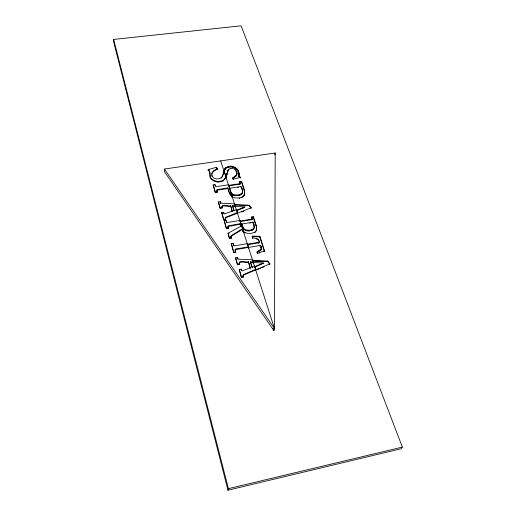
<?xml version="1.0" encoding="UTF-8"?>
<svg xmlns="http://www.w3.org/2000/svg" width="516" height="516" viewBox="0 0 516 516"><rect width="100%" height="100%" fill="white"/><g stroke="black" fill="none" stroke-linecap="round" stroke-linejoin="round"><path stroke-width="0.77" d="M244.416 194.538L243.417 196.319L244.41 194.59L244.674 192.449M273.88 329.008L273.873 330.614L164.34 171.512L164.449 169.035L275.209 152.994L274.48 328.537L273.873 330.614L273.132 328.318M238.902 173.582L238.844 176.569L240.346 177.756L239.656 177.285M232.71 194.796L231.89 194.106A6.282 4.986 9.3 0 1 230.936 193.003C233.264 197.254 243.152 196.538 242.488 190.843M232.98 178.284L236.225 175.737L236.805 173.137M240.121 183.509L240.159 183.941L239.798 181.606L241.572 181.342L244.616 190.72L244.397 194.3A7.211 5.734 9.4 0 1 243.926 195.183L243.068 196.196A7.018 5.579 9.4 0 1 240.72 197.564L237.792 198.067L235.154 197.867A6.727 5.347 9.3 0 1 232.864 197.002L231.555 196.112A9.024 7.166 9.4 0 1 230.104 194.622L228.872 192.249L227.782 187.947L217.191 189.598L216.772 190.114L217.152 192.391L215.346 192.668L213.218 184.902L215.024 184.631L215.598 186.321L216.269 186.618L228.646 184.76L232.232 195.945L232.045 197.151L231.613 195.803M256.536 229.033L256.549 228.285M244.661 193.236L244.178 190.011M261.315 248.344L260.812 249.905L257.033 252.337L257.155 251.763L261.212 249.041L261.154 246.616M238.785 176.137L238.844 175.15M240.146 183.948L240.146 183.612M261.302 249.022L261.335 248.673M256.51 229.368L256.549 228.981M236.805 174.363L236.857 173.937M242.507 192.436L242.565 191.913M228.298 169.764L226.724 174.634A22.672 17.744 6.4 0 1 225.989 177.33L223.57 180.568A7.405 5.818 7.6 0 1 221.957 181.439L218.474 182.058A7.985 6.269 7.6 0 1 216.198 181.806L213.953 181.032A6.856 5.386 7.5 0 1 212.012 179.729C207.961 177.452 211.824 172.338 208.116 170.28L208.187 169.667L216.365 167.287L217.449 168.635L217.371 169.248L213.514 171.306L211.973 173.447A6.934 5.437 7.7 0 0 211.85 173.892M240.166 183.909L239.553 184.289L239.65 183.683A0.909 0.716 9.5 0 0 240.282 183.419L240.275 183.232A2.193 1.729 9.4 0 0 240.179 182.787M244.668 193.184L244.41 194.59M216.288 167.906L216.365 167.287M215.024 184.631L215.198 186.063M215.346 192.668L213.218 184.902M238.837 175.201L238.979 174.292A9.004 7.043 8.6 0 0 238.74 171.86A12.765 9.998 8.3 0 0 238.405 170.931L236.696 168.468A6.785 5.302 8.7 0 0 234.832 167.203L231.452 166.191A6.024 4.702 8.6 0 0 229.562 166.223L225.911 167.558A4.56 3.56 8.5 0 0 225.234 168.28L225.066 168.538M232.303 211.683L230.665 205.613C229.491 206.806 220.074 202.943 222.009 208.09L220.177 208.38L218.378 202.517L218.455 201.917L220.287 201.633L220.538 202.453A1.2 0.968 8.1 0 0 220.784 202.852L221.951 203.278L234.786 203.897L235.412 205.832L235.212 207.032M223.892 171.718L224.067 170.493L226.06 176.717L225.885 177.943L225.634 177.156L225.892 177.891M220.455 203.052L220.287 201.633M243.184 231.039A9.333 7.63 11.2 0 0 245.448 232.587A6.411 5.25 11.1 0 0 247.474 233.335L251.505 233.355L254.646 232.2A5.792 4.741 11.4 0 0 255.936 230.858L256.517 229.317M220.177 208.38L218.455 201.917M226.724 174.634L226.311 176.672L226.414 176.279M234.064 211.173L234.161 210.58L236.625 209.612L237.547 212.495L225.673 217.3A1.355 1.103 8.8 0 0 225.479 217.584L225.389 217.855A1.193 0.974 8.8 0 0 225.421 218.223L225.589 219.655L223.744 219.958L221.738 212.56L223.576 212.27L224.279 213.772A0.658 0.535 8.5 0 0 224.615 213.856L232.4 211.089M223.493 212.863L223.576 212.27M228.646 184.76L228.556 185.373L239.65 183.683M223.744 219.958L221.738 212.56M240.243 223.673L240.94 226.756L240.243 223.673L228.027 225.911A0.929 0.761 9.1 0 0 227.956 226.124L228.304 228.42L226.44 228.723L224.279 220.822L226.131 220.519L226.698 222.177L227.388 222.493L240.101 220.448L243.307 230.439L243.088 231.607L242.288 229.098M229.394 188.882L229.485 188.275L240.611 186.573L240.508 187.179M226.04 221.112L226.131 220.519M232.6 178.504L232.697 177.897L236.322 175.124A4.367 3.418 8.8 0 0 236.631 174.627A5.083 3.973 8.7 0 0 236.941 173.376L236.754 171.938A9.501 7.43 8.4 0 0 236.483 171.189L235.006 169.312A2.909 2.27 8.8 0 0 234.187 168.925A6.108 4.779 8.8 0 0 230.465 168.629M233.496 179.691L233.593 179.078L232.697 177.897M226.44 228.723L224.279 220.822M232.084 210.992L230.665 205.613M254.22 227.446L254.059 228.156M231.033 236.347L231.336 238.231L229.465 238.547L228.098 233.219L241.043 226.169M232.697 206.89L232.6 205.684L235.412 205.832M234.593 205.097L234.786 203.897M229.465 238.547L228.098 233.219M239.798 181.606L239.695 182.219L241.469 181.948L241.572 181.342M240.637 177.93L240.74 177.317L239.753 176.73A9.927 7.734 9.8 0 1 239.443 176.53L239.295 176.427A1.155 0.903 9.4 0 1 238.927 175.904L238.882 175.434A14.267 11.159 10.5 0 1 238.985 174.298M236.522 210.206L236.625 209.612M235.277 249.357A1.238 1.032 10.4 0 0 235.283 250.028L235.709 252.369L233.819 252.698L231.31 243.649L233.193 243.326L233.89 245.442L234.625 245.81L247.545 243.642L248.577 246.848L248.344 247.996L248.086 247.196M241.559 187.837L241.662 187.237L242.585 190.294L242.339 192.668A3.735 2.967 9.5 0 1 241.978 193.197C239.753 195.132 236.289 195.422 233.542 194.584A3.728 2.961 9.2 0 1 232.806 194.19M237.347 213.682L237.547 212.495M242.165 189.675L242.268 189.075M233.226 244.345L233.193 243.326M244.416 190.914L244.274 189.456M233.819 252.698L231.31 243.649M240.101 220.448L239.998 221.041L251.389 219.184L251.273 219.771M236.418 210.805L244.732 207.49L244.829 206.948L232.503 206.284M248.467 261.741L250.247 268.301L248.467 261.741C248.209 263.199 237.534 259.122 239.553 263.876L239.443 264.444L237.541 264.779L235.56 258.361L235.67 257.794L237.566 257.465L237.844 258.361A1.258 1.058 10.9 0 0 238.115 258.8L239.334 259.258L252.743 259.825L253.421 261.947L253.175 263.076L252.498 260.961L267.656 261.625L267.798 261.057L252.621 260.393L252.743 259.825M241.985 223.957L242.726 227.195L241.985 223.957L252.401 222.254L252.285 222.841M243.197 231.026L243.023 230.845A5.766 4.721 11 0 1 242.101 229.555L242.21 228.969L231.045 235.799A1.238 1.026 9.6 0 0 231.033 236.347L230.949 236.38A1.238 1.026 9.6 0 0 230.936 236.934L231.336 238.231M237.463 258.032L237.566 257.465M237.541 264.779L235.67 257.794M249.112 205.813L249.222 205.22L234.69 204.497M226.647 175.195L226.485 175.982M252.072 267.727L252.195 267.165L254.749 266.082L255.762 269.242L243.449 274.628A1.419 1.206 12 0 0 243.249 274.931L243.159 275.234A1.251 1.064 12 0 0 243.197 275.634L243.365 277.118L241.443 277.466L239.256 269.449L241.178 269.113L241.933 270.758A0.69 0.587 11.6 0 0 242.281 270.848L250.37 267.74M249.222 205.22L251.234 207.774L251.118 208.367L249.118 205.768L234.599 205.046M241.062 269.675L241.178 269.113M251.395 217.565L251.511 216.978L253.337 216.681L256.452 226.24L256.439 229.73M251.873 219.461L251.905 219.326A2.258 1.838 11 0 0 251.808 218.816L251.511 216.978M247.545 243.642L247.428 244.216L258.51 242.339L258.381 242.913M253.214 217.268L253.337 216.681M241.443 277.466L239.256 269.449M256.4 230.007L256.471 229.646M253.433 223.725L253.491 222.944A1.051 0.858 11.4 0 0 252.389 222.106M253.891 225.015L253.491 222.944M252.324 236.135L252.201 236.715L259.741 236.812L264.527 251.286L259.858 236.283L252.324 236.135L252.459 238.328M256.51 227.969L256.11 225.015M253.421 261.947L250.492 261.805L250.37 262.373L263.244 262.992L263.108 263.56M274.809 154.832L275.209 152.994M259.735 236.863L259.858 236.283M236.728 174.724L236.818 174.311M259.296 241.959L259.49 242.707L259.335 242.004M254.749 266.082L254.627 266.643L263.244 262.992M259.271 246.126L259.393 245.552L260.722 245.364A4.309 3.573 12.4 0 1 260.786 245.526L261.057 246.319M257.787 253.749L257.155 251.763M255.51 270.365L255.762 269.242M226.859 174.247L226.64 175.246L227.472 171.996M226.853 174.298L227.666 171.435M226.401 176.33L226.498 175.93M242.397 192.874L242.514 192.384M267.798 261.057L269.933 263.844L269.797 264.411L267.669 261.58L252.511 260.915L253.188 263.031M256.317 230.317L256.407 229.955M223.241 173.711C222.873 178.033 218.204 180.11 214.475 178.362A4.012 3.148 7.5 0 1 213.289 177.601L212.224 176.066L211.831 174.182A6.94 5.444 7.7 0 1 212.044 172.834L213.585 170.693L217.449 168.635M227.956 490.2L228.407 488.652L113.643 39.435L241.114 25.8L402.357 447.101L401.106 448.772L227.956 490.2L113.72 42.08L113.643 39.435M227.266 172.699L228.214 170.325A3.161 2.47 8.6 0 1 228.885 169.732M222.796 175.511L223.402 173.054A49.239 38.558 12.1 0 1 224.06 170.486M226.163 177.169L225.885 177.943L226.118 177.278M236.734 174.672L236.444 175.401M224.047 171.222L224.505 170.041M224.112 171.06L224.989 169.1M251.989 218.868L252.021 218.7A2.264 1.838 11 0 0 251.924 218.229M224.189 170.854L224.337 170.461M227.653 171.486L228.298 170.261M254.065 228.104L253.975 228.356A3.876 3.167 11.3 0 1 253.653 228.91A4.573 3.741 11.2 0 1 252.846 229.678M256.104 230.897L255.813 231.445M242.23 193.268L242.41 192.823M226.06 176.717L223.66 179.955A7.411 5.818 7.6 0 1 222.041 180.826L218.558 181.451A7.998 6.276 7.6 0 1 216.275 181.193L214.03 180.419A6.863 5.386 7.5 0 1 212.082 179.117C208.032 176.84 211.895 171.725 208.187 169.667M222.383 176.536L222.596 176.046M224.492 170.093L225.157 168.842M239.179 262.928L241.146 262.128L248.351 262.309M224.815 169.441L225.834 168.119M243.829 195.732L244.165 195.158M230.975 236.309L242.101 229.555M222.151 176.982L221.093 178.355M242.01 193.629L242.243 193.223M228.027 170.648L228.401 170.157M236.225 175.737L236.451 175.35M261.154 249.467L260.812 249.905M225.15 168.893L226.272 167.81M236.231 175.685L234.599 177.22M241.72 193.958L242.017 193.577M243.423 196.267L242.959 196.796L243.197 196.564M235.567 176.395L235.941 176.033M225.453 168.513L226.782 167.539M241.733 193.906L240.966 194.526M228.511 170.054L228.62 169.964M260.161 250.408L260.541 250.086M234.006 177.633L234.606 177.169M260.174 250.357L259.167 251.066M252.963 229.098L250.428 230.084A11.352 9.236 10.8 0 1 249.357 230.246L245.958 229.93A3.941 3.225 11 0 1 245.242 229.581A5.528 4.521 11 0 1 243.217 227.511L242.836 226.608M252.853 229.633L252.434 229.936M241.901 197.538L242.462 197.17M259.722 250.666L258.542 251.453M233.342 178.059L234.019 177.581M257.832 251.873L258.555 251.402M257.033 252.337L257.839 251.827M226.266 167.861L227.356 167.3M228.007 233.806L229.091 233.213M251.976 230.162L252.447 229.891M240.972 194.474L239.353 195.171M252.221 230.007L250.312 230.665A11.339 9.236 10.8 0 1 249.241 230.826M226.776 167.59L227.995 167.094M254.504 267.211L263.121 263.508L261.58 263.483M269.933 263.844L243.333 275.189A1.413 1.206 12 0 0 243.133 275.492L243.049 275.796A1.251 1.064 12 0 0 243.081 276.195L243.365 277.118M256.949 269.72L260.522 268.23M261.941 267.681L264.095 266.746M240.495 194.719L238.695 195.332M236.212 210.328L244.829 206.948M251.234 207.774L225.582 217.894A1.348 1.103 8.8 0 0 225.389 218.171L225.299 218.449A1.193 0.974 8.8 0 0 225.331 218.816L225.589 219.655M241.701 211.953L243.875 211.115M251.737 230.22L251.208 230.4M257.916 253.182L264.663 250.712M259.477 253.13L259.896 252.975M263.689 251.589L264.108 251.44M227.35 167.345L228.704 166.92M208.116 170.28L209.141 169.983M259.393 242.733L258.516 242.888M227.988 167.145L230.097 166.72M233.593 179.078L240.74 177.317M228.407 488.652L402.357 447.101M259.438 242.72L258.871 242.83M250.628 230.555L250.318 230.62A11.339 9.236 10.8 0 1 249.254 230.781L248.202 230.891M239.147 198.473L239.914 198.318M230.471 168.635L229.555 168.88A3.315 2.586 8.6 0 0 228.291 169.758M228.698 166.971L231.368 166.752M259.232 242.714L258.658 242.817M238.702 195.28L236.347 195.622M241.553 276.905L243.481 276.563M239.147 270.016L239.63 269.933M237.644 264.211L239.553 263.876M235.56 258.361L236.038 258.277M258.645 242.314L259.419 242.178A3.257 2.69 12.4 0 0 259.619 242.133L259.632 242.062A4.883 4.044 12.2 0 0 259.587 241.901L257.826 238.889L252.582 237.747M233.922 252.124L235.812 251.795M247.319 244.797L258.393 242.862M236.012 248.989L248.577 246.848M235.909 249.563L259.393 245.552M231.213 244.229L231.916 244.107M229.562 237.96L231.432 237.65M226.537 228.137L228.395 227.833M239.888 221.628L251.279 219.726A1.006 0.819 11.2 0 0 251.853 219.5M240.14 224.26L227.937 226.498A0.929 0.761 9.1 0 0 227.866 226.711L228.304 228.42M242.539 224.389L241.881 224.499L242.81 227.433M249.699 223.215L250.35 223.112M241.875 224.544L242.526 224.441M223.834 219.365L225.679 219.068M224.189 221.409L224.654 221.338M251.511 217.546L253.227 217.223L255.988 225.602M221.648 213.16L222.112 213.082M220.261 207.78L222.099 207.49M218.378 202.517L219.061 202.414M229.156 185.87L239.559 184.238M227.691 188.553L217.217 190.172L216.791 191.223M237.734 187.605L238.431 187.501M215.424 192.062L217.236 191.784M213.14 185.508L213.817 185.412M237.141 195.519L234.928 195.564L232.284 194.435M230.091 166.771C234.567 166.397 239.385 170.19 238.876 174.905A8.185 6.405 8.6 0 0 238.927 173.905M248.544 230.833L247.874 230.884M230.568 206.207C230.42 207.684 220.203 203.639 222.009 208.09M247.88 230.839L246.945 230.8M243.139 207.458L244.732 207.49M234.935 195.512L235.619 195.57M231.362 166.803L234.735 167.816M246.951 230.749L245.861 230.465M256.523 238.998L256.775 239.114M233.716 195.287L234.296 195.454M232.684 167.003L233.361 167.203M246.106 230.6L245.848 230.51A3.934 3.219 11 0 1 245.132 230.168A5.521 4.515 11 0 1 243.107 228.098L242.907 227.608M234.045 167.461L236.592 169.08M239.85 177.459L239.353 177.091M258.045 239.721L257.71 239.418L258.471 240.204M239.482 177.233L239.25 177.02A1.161 0.909 9.4 0 1 238.85 176.524L238.798 176.259M235.419 168.132L236.038 168.551M232.232 195.945L231.652 195.506A9.03 7.166 9.4 0 1 230.194 194.022L227.782 187.947M234.915 169.88L235.277 170.151M239.237 177.065L238.811 176.453M220.861 203.594L220.7 203.452A1.2 0.968 8.1 0 1 220.577 203.304M231.884 194.151L230.929 193.049M243.307 230.439L243.133 230.265A5.773 4.721 11 0 1 242.21 228.969M236.605 169.029L237.56 170.196M216.423 168.074L216.694 168.41M216.965 168.745L217.371 169.248M237.115 169.558L238.302 171.544M232.942 178.897L233.284 179.342L232.935 178.949M164.449 169.035L274.48 328.537L220.7 160.889M236.031 171.106L236.276 171.557M257.232 252.64L257.516 253.169M258.761 240.669L259.116 241.378L258.768 240.617M226.556 222.686L226.285 221.899M237.966 170.79L238.592 172.299M236.167 171.273L236.386 171.802M242.997 227.879L242.817 227.382M233.716 245.88L233.496 245.216M212.153 176.678L211.786 175.259M260.883 246.764L261.251 248.028L261.038 247.145M244.165 190.062L241.475 181.896L239.701 182.167L239.94 182.954M241.72 188.25L242.01 189.217M251.563 217.984L251.814 218.816M253.601 224.15L253.878 225.066M260.973 247.035L261.154 247.622M259.271 241.817L259.425 242.359M231.62 195.751L232.052 197.099M240.495 223.434L240.695 224.06M241.295 225.924L240.895 224.679L241.282 225.976M242.294 229.046L243.1 231.561M247.583 245.545L247.506 245.397M248.093 247.145L248.351 247.944M225.26 175.988L225.389 176.375M230.858 193.455L230.968 193.79M231.4 195.132L231.503 195.467M240.488 223.486L240.688 224.105M232.6 205.684L234.161 210.58M250.492 261.805L252.195 267.165M232.897 207.503L233.284 208.722M233.477 209.335L233.871 210.56M250.583 263.037L250.795 263.708M251.008 264.373L251.434 265.714M251.647 266.385L251.86 267.056M254.001 224.479L254.098 227.769A3.876 3.167 11.3 0 1 253.769 228.324A4.579 3.741 11.2 0 1 252.963 229.098M236.586 172.331L236.844 173.595M216.946 191.72L217.152 192.391M223.68 213.469L223.789 213.837M235.302 251.047L235.167 250.602A1.238 1.032 10.4 0 1 235.173 249.931A1.135 0.948 10.3 0 1 235.915 249.596M235.47 251.595L235.709 252.369M237.599 258.484L237.741 258.929A1.258 1.058 10.9 0 0 237.934 259.29M239.166 263.534L239.443 264.444M241.23 270.21L241.353 270.61M238.605 172.247L238.85 173.305M242.172 189.63L242.546 191.449M236.599 172.28L236.715 172.77M242.262 189.998L242.475 190.894M256.246 226.376L256.342 226.782M244.423 190.862L244.578 191.726M236.721 172.718L236.799 173.189M254.13 225.905L254.24 227.014M252.214 236.663L252.427 238.128M238.856 173.253L238.895 173.634M254.182 226.182L254.233 226.763M256.478 227.55L256.536 228.336M244.59 191.675L244.661 192.5M261.302 248.39L261.322 248.725M242.552 191.397L242.552 191.958M236.85 173.544L236.844 173.989M225.034 168.526A19.505 15.267 9.7 0 0 224.009 171.112A49.188 38.545 12.1 0 0 223.318 173.673M232.793 194.203A6.585 5.224 9.3 0 1 230.407 191.178M240.598 186.431A1.038 0.819 9.6 0 1 241.681 187.231M252.027 218.9A0.935 0.761 11.2 0 1 251.382 219.152M251.911 219.487A0.935 0.761 11.2 0 1 251.266 219.739M255.646 231.697A5.786 4.741 11.4 0 1 254.781 232.587M245.003 232.993A9.327 7.624 11.2 0 1 243.307 231.826M253.124 223.035A1.051 0.858 11.4 0 1 253.382 223.531M235.257 249.331A1.135 0.948 10.3 0 1 236.018 249.022M251.802 218.771A1.78 1.445 11.1 0 1 251.918 219.384"/></g></svg>
